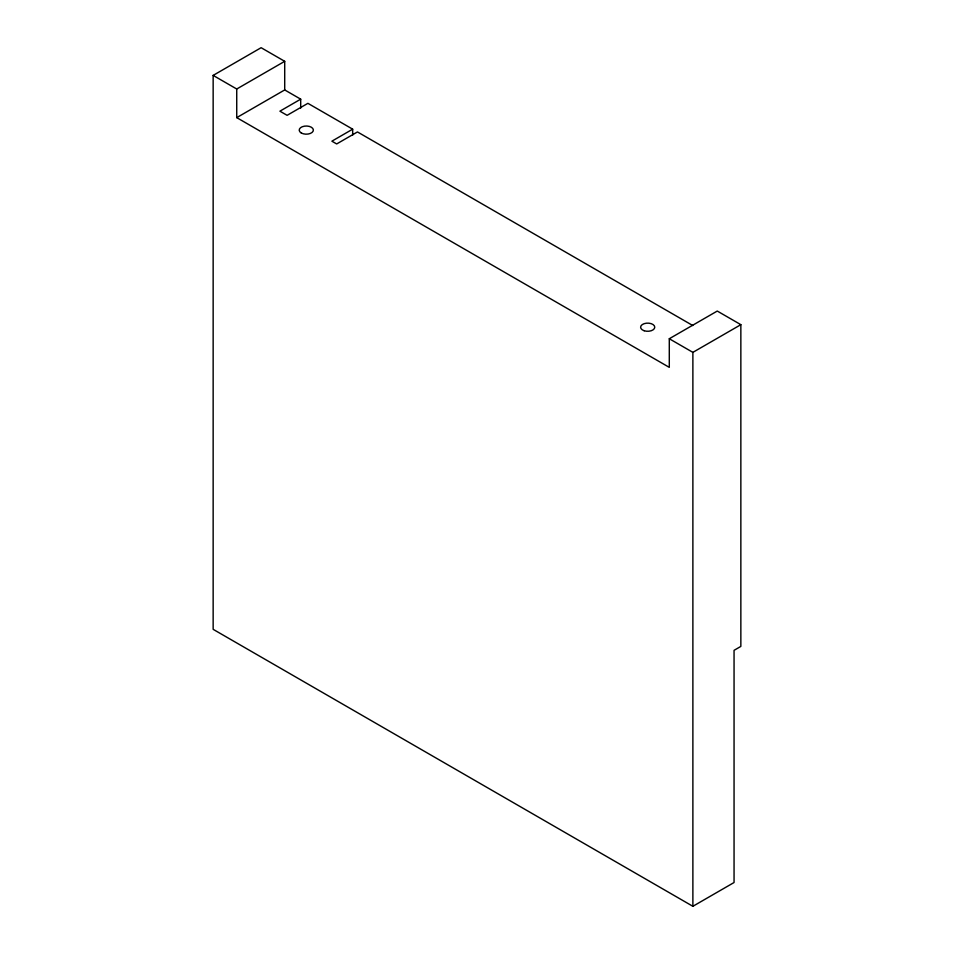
<?xml version="1.0" encoding="UTF-8"?>
<svg xmlns="http://www.w3.org/2000/svg" width="954" height="954" viewBox="0 0 954 954"><rect width="100%" height="100%" fill="white"/><g stroke="black" fill="none" stroke-linecap="round" stroke-linejoin="round"><path stroke-width="1.43" d="M236.735 117.628L669.291 367.362L669.291 338.742L717.265 311.052L740.853 324.67L740.853 646.407L734.055 650.33L734.055 882.522L692.878 906.3L213.147 629.33L213.147 75.402L261.122 47.7L284.709 61.318L284.709 89.938L236.735 117.628L236.735 89.008L284.709 61.318M300.701 108.1L300.701 99.168L279.916 111.177L287.106 115.327L307.903 103.33L352.67 129.172L352.67 135.122M352.67 129.172L331.885 141.18L336.679 143.947L357.464 131.938L692.759 325.517M669.291 338.742L692.878 352.36L740.853 324.67M284.709 89.938L300.701 99.168M213.147 75.402L236.735 89.008M692.878 352.36L692.878 906.3M301.297 132.988A7.072 4.078 0 0 0 313.127 131.151A7.072 4.078 0 0 0 304.469 126.155A7.072 4.078 0 0 0 301.297 132.988M644.165 330.74A7.072 4.078 0 0 0 654.766 327.21A7.072 4.078 0 0 0 644.165 323.668A7.072 4.078 0 0 0 644.165 330.74"/></g></svg>
